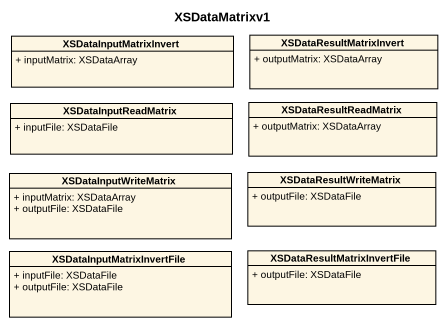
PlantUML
@startuml
title XSDataMatrixv1
hide circle
hide empty members
skinparam classAttributeIconSize 0
class XSDataInputMatrixInvert {
  + inputMatrix: XSDataArray
}
class XSDataResultMatrixInvert {
  + outputMatrix: XSDataArray
}
class XSDataInputReadMatrix {
  + inputFile: XSDataFile
}
class XSDataResultReadMatrix {
  + outputMatrix: XSDataArray
}
class XSDataInputWriteMatrix {
  + inputMatrix: XSDataArray
  + outputFile: XSDataFile
}
class XSDataResultWriteMatrix {
  + outputFile: XSDataFile
}
class XSDataInputMatrixInvertFile {
  + inputFile: XSDataFile
  + outputFile: XSDataFile
}
class XSDataResultMatrixInvertFile {
  + outputFile: XSDataFile
}
@enduml
